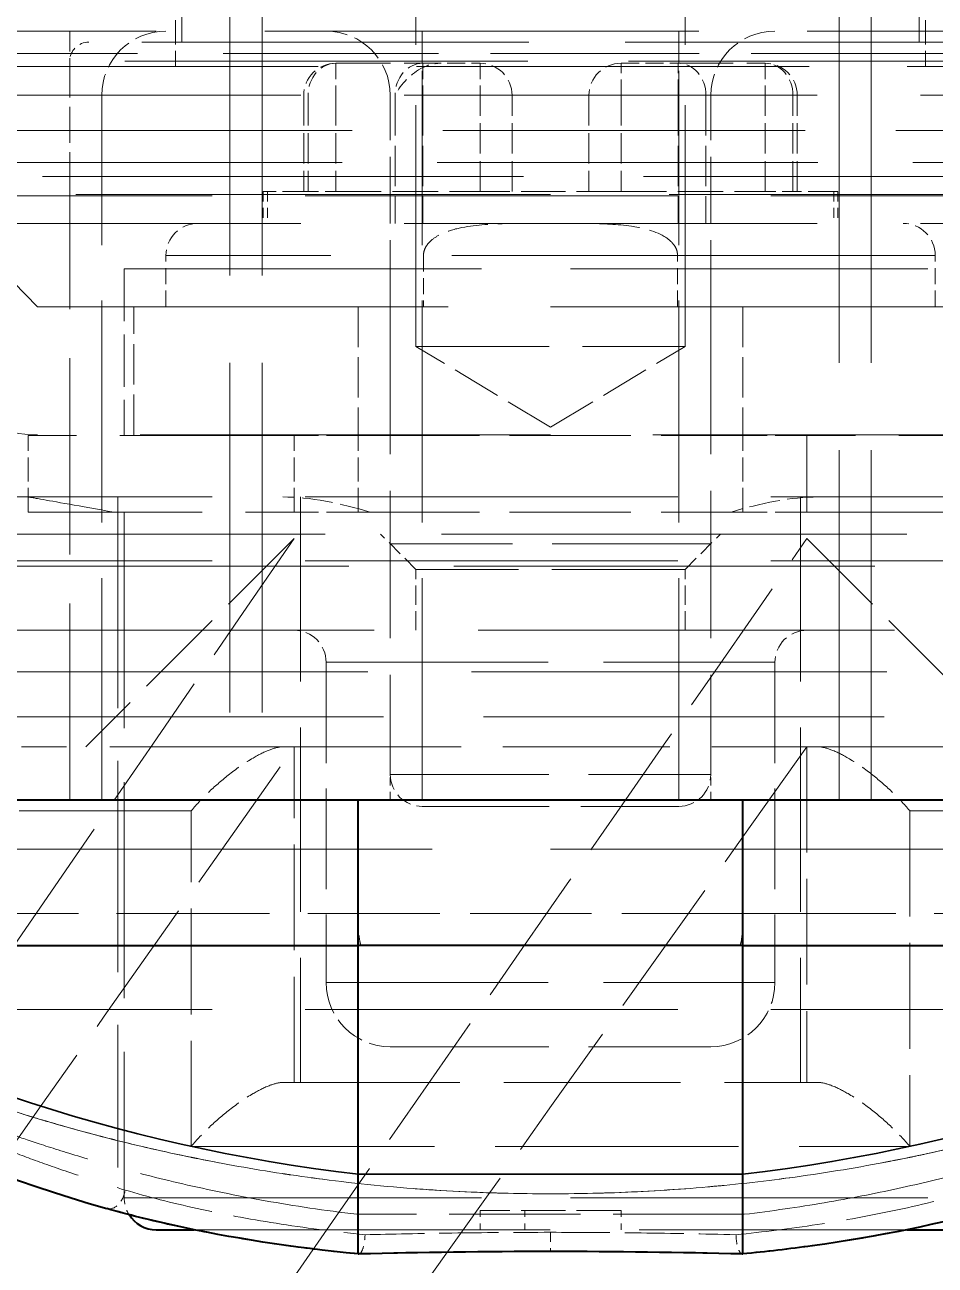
# Model space of a CAD drawing. Header units: millimetres. Extents: x 0 to 2523, y 0 to 1782.
# Drawn here: x 835.08 to 849.28, y 1201.11 to 1220.47 of the extents above; entities that cross this region are included whole.
import ezdxf

# ---------------------------------------------------------------- set-up
doc = ezdxf.new("R2010")
doc.units = ezdxf.units.MM
doc.header["$LTSCALE"] = 3
doc.linetypes.add('DASHED', pattern=[0.2067, 0.1654, -0.0413])
for name, color, linetype, lineweight in [('가려진 것(ISO)', 2, 'DASHED', 18), ('가려진 좁은 것(ISO)', 2, 'DASHED', 18), ('가시적인 것(ISO)', 3, 'Continuous', 40), ('가시적인 좁은 것(ISO)', 3, 'Continuous', 35)]:
    doc.layers.add(name, color=color, linetype=linetype, lineweight=lineweight)

msp = doc.modelspace()

# ---------------------------------------------------------------- linework, layer by layer
at = {"layer": '가려진 것(ISO)', "ltscale": 7.586941}
for p, q in [((841.1766, 1215.4548), (841.1766, 1227.4048)), ((845.3766, 1215.4548), (845.3766, 1227.4048))]:
    msp.add_line(p, q, dxfattribs=at)
at = {"layer": '가려진 것(ISO)', "ltscale": 1.745872}
for p, q in [((837.5266, 1222.9548), (837.5266, 1220.2048)), ((849.0266, 1222.9548), (849.0266, 1220.2048))]:
    msp.add_line(p, q, dxfattribs=at)
at = {"layer": '가려진 것(ISO)', "ltscale": 11.006289}
for p, q in [((838.2766, 1222.0239), (838.2766, 1208.3739)), ((848.2766, 1208.3739), (848.2766, 1222.0239))]:
    msp.add_line(p, q, dxfattribs=at)
at = {"layer": '가려진 것(ISO)', "ltscale": 0.761779}
for p, q in [((837.4266, 1221.0239), (837.4266, 1219.8239)), ((849.1266, 1221.0239), (849.1266, 1219.8239)), ((835.1266, 1212.8662), (835.1266, 1214.0662)), ((839.2766, 1212.8662), (839.2766, 1214.0662)), ((847.2766, 1212.8662), (847.2766, 1214.0662))]:
    msp.add_line(p, q, dxfattribs=at)
at = {"layer": '가려진 것(ISO)', "ltscale": 13.645111}
msp.add_line((854.0499, 1220.3739), (832.5033, 1220.3739), dxfattribs=at)
at = {"layer": '가려진 것(ISO)', "ltscale": 12.159042}
msp.add_line((850.4766, 1220.2048), (836.0766, 1220.2048), dxfattribs=at)
at = {"layer": '가려진 것(ISO)', "ltscale": 12.349028}
msp.add_line((833.5266, 1219.8239), (853.0266, 1219.8239), dxfattribs=at)
at = {"layer": '가려진 것(ISO)', "ltscale": 1.142718}
msp.add_line((835.7766, 1219.9048), (835.7766, 1218.1048), dxfattribs=at)
at = {"layer": '가려진 것(ISO)', "ltscale": 1.722727}
for p, q in [((839.9279, 1219.8739), (841.2847, 1219.8739)), ((845.2684, 1219.8739), (846.6252, 1219.8739))]:
    msp.add_line(p, q, dxfattribs=at)
at = {"layer": '가려진 것(ISO)', "ltscale": 0.56614}
for p, q in [((841.2847, 1219.8739), (842.1766, 1219.8739)), ((844.3766, 1219.8739), (845.2684, 1219.8739))]:
    msp.add_line(p, q, dxfattribs=at)
at = {"layer": '가려진 것(ISO)', "ltscale": 12.988315}
for p, q in [((808.7766, 1219.3739), (1106.7766, 1219.3739)), ((808.7766, 1217.3739), (1106.7766, 1217.3739))]:
    msp.add_line(p, q, dxfattribs=at)
at = {"layer": '가려진 것(ISO)', "ltscale": 6.983788}
msp.add_line((836.2766, 1208.3739), (836.2766, 1219.3739), dxfattribs=at)
at = {"layer": '가려진 것(ISO)', "ltscale": 0.952248}
for p, q in [((839.4279, 1219.3739), (839.4279, 1217.8739)), ((842.6766, 1217.8739), (842.6766, 1219.3739)), ((843.8766, 1219.3739), (843.8766, 1217.8739)), ((847.1252, 1217.8739), (847.1252, 1219.3739))]:
    msp.add_line(p, q, dxfattribs=at)
at = {"layer": '가려진 것(ISO)', "ltscale": 2.095066}
for p, q in [((840.7766, 1216.0739), (840.7766, 1219.3739)), ((845.7766, 1216.0739), (845.7766, 1219.3739))]:
    msp.add_line(p, q, dxfattribs=at)
at = {"layer": '가려진 것(ISO)', "ltscale": 2.408897}
msp.add_line((832.6142, 1218.7773), (835.2766, 1216.0739), dxfattribs=at)
at = {"layer": '가려진 것(ISO)', "ltscale": 11.397629}
msp.add_line((834.5266, 1218.8239), (852.0266, 1218.8239), dxfattribs=at)
at = {"layer": '가려진 것(ISO)', "ltscale": 15.114366}
msp.add_line((852.2266, 1218.1048), (834.3266, 1218.1048), dxfattribs=at)
at = {"layer": '가려진 것(ISO)', "ltscale": 0.166116}
for p, q in [((838.8598, 1217.8739), (838.7929, 1217.8739)), ((847.7603, 1217.8739), (847.6933, 1217.8739))]:
    msp.add_line(p, q, dxfattribs=at)
at = {"layer": '가려진 것(ISO)', "ltscale": 0.317349}
for p, q in [((838.7929, 1217.8739), (838.7929, 1217.3739)), ((847.7603, 1217.8739), (847.7603, 1217.3739))]:
    msp.add_line(p, q, dxfattribs=at)
at = {"layer": '가려진 것(ISO)', "ltscale": 0.80633}
for p, q in [((839.4949, 1217.8739), (838.8598, 1217.8739)), ((847.6933, 1217.8739), (847.0582, 1217.8739))]:
    msp.add_line(p, q, dxfattribs=at)
at = {"layer": '가려진 것(ISO)', "ltscale": 0.332332}
for p, q in [((839.4949, 1217.8739), (839.9279, 1217.8739)), ((846.6252, 1217.8739), (847.0582, 1217.8739))]:
    msp.add_line(p, q, dxfattribs=at)
at = {"layer": '가려진 것(ISO)', "ltscale": 1.427554}
for p, q in [((839.9279, 1217.8739), (842.1766, 1217.8739)), ((844.3766, 1217.8739), (846.6252, 1217.8739))]:
    msp.add_line(p, q, dxfattribs=at)
at = {"layer": '가려진 것(ISO)', "ltscale": 1.396677}
for p, q in [((844.3766, 1217.8739), (842.1766, 1217.8739)), ((844.3766, 1201.9662), (842.1766, 1201.9662))]:
    msp.add_line(p, q, dxfattribs=at)
at = {"layer": '가려진 것(ISO)', "ltscale": 0.507819}
for p, q in [((837.2766, 1216.0739), (837.2766, 1216.8739)), ((849.2766, 1216.0739), (849.2766, 1216.8739))]:
    msp.add_line(p, q, dxfattribs=at)
at = {"layer": '가려진 것(ISO)', "ltscale": 11.230227}
msp.add_line((836.6266, 1216.6662), (849.9266, 1216.6662), dxfattribs=at)
at = {"layer": '가려진 것(ISO)', "ltscale": 1.650637}
msp.add_line((836.6266, 1216.6662), (836.6266, 1214.0662), dxfattribs=at)
at = {"layer": '가려진 것(ISO)', "ltscale": 12.901145}
for p, q in [((835.2766, 1216.0739), (851.2766, 1216.0739)), ((851.2766, 1214.0739), (835.2766, 1214.0739))]:
    msp.add_line(p, q, dxfattribs=at)
at = {"layer": '가려진 것(ISO)', "ltscale": 1.269698}
for p, q in [((836.7766, 1214.0739), (836.7766, 1216.0739)), ((840.2766, 1216.0739), (840.2766, 1214.0739)), ((846.2766, 1216.0739), (846.2766, 1214.0739))]:
    msp.add_line(p, q, dxfattribs=at)
at = {"layer": '가려진 것(ISO)', "ltscale": 4.634662}
for p, q in [((840.7766, 1216.0739), (840.7766, 1208.7739)), ((845.7766, 1216.0739), (845.7766, 1208.7739))]:
    msp.add_line(p, q, dxfattribs=at)
at = {"layer": '가려진 것(ISO)', "ltscale": 4.188547}
for p, q in [((841.1766, 1215.4548), (845.3766, 1215.4548)), ((845.3766, 1211.9739), (841.1766, 1211.9739))]:
    msp.add_line(p, q, dxfattribs=at)
at = {"layer": '가려진 것(ISO)', "ltscale": 1.555358}
for q in [(841.1766, 1215.4548), (845.3766, 1215.4548)]:
    msp.add_line((843.2766, 1214.193), q, dxfattribs=at)
at = {"layer": '가려진 것(ISO)', "ltscale": 5.473363}
for p, q in [((839.2766, 1214.0662), (835.1266, 1214.0662)), ((851.4266, 1214.0662), (847.2766, 1214.0662)), ((835.1266, 1212.8662), (839.2766, 1212.8662)), ((847.2766, 1212.8662), (851.4266, 1212.8662))]:
    msp.add_line(p, q, dxfattribs=at)
at = {"layer": '가려진 것(ISO)', "ltscale": 0.997197}
for p, q in [((840.2766, 1214.0662), (839.2766, 1214.0662)), ((847.2766, 1214.0662), (846.2766, 1214.0662)), ((840.2766, 1212.8662), (839.2766, 1212.8662)), ((847.2766, 1212.8662), (846.2766, 1212.8662))]:
    msp.add_line(p, q, dxfattribs=at)
at = {"layer": '가려진 것(ISO)', "ltscale": 3.809293}
for p, q in [((840.2766, 1214.0662), (846.2766, 1214.0662)), ((840.2766, 1212.8662), (846.2766, 1212.8662))]:
    msp.add_line(p, q, dxfattribs=at)
at = {"layer": '가려진 것(ISO)', "ltscale": 11.715744}
msp.add_line((852.5266, 1213.1048), (834.0266, 1213.1048), dxfattribs=at)
at = {"layer": '가려진 것(ISO)', "ltscale": 6.645207}
msp.add_line((836.5266, 1213.1048), (836.5266, 1202.6381), dxfattribs=at)
at = {"layer": '가려진 것(ISO)', "ltscale": 5.801961}
for p, q in [((839.3766, 1213.1048), (839.3766, 1203.9662)), ((847.1766, 1213.1048), (847.1766, 1203.9662))]:
    msp.add_line(p, q, dxfattribs=at)
at = {"layer": '가려진 것(ISO)', "ltscale": 6.793318}
msp.add_line((836.6266, 1212.8662), (836.6266, 1202.1662), dxfattribs=at)
at = {"layer": '가려진 것(ISO)', "ltscale": 14.627704}
msp.add_line((832.5033, 1212.5239), (854.0499, 1212.5239), dxfattribs=at)
at = {"layer": '가려진 것(ISO)', "ltscale": 2.918018}
for p, q in [((839.2766, 1212.4548), (836.0266, 1209.2048)), ((847.2766, 1212.4548), (850.5266, 1209.2048))]:
    msp.add_line(p, q, dxfattribs=at)
at = {"layer": '가려진 것(ISO)', "ltscale": 0.493735}
for p, q in [((841.1766, 1211.9739), (840.6266, 1212.5239)), ((845.3766, 1211.9739), (845.9266, 1212.5239))]:
    msp.add_line(p, q, dxfattribs=at)
at = {"layer": '가려진 것(ISO)', "ltscale": 0.603054}
for p, q in [((841.1766, 1211.0239), (841.1766, 1211.9739)), ((845.3766, 1211.0239), (845.3766, 1211.9739))]:
    msp.add_line(p, q, dxfattribs=at)
at = {"layer": '가려진 것(ISO)', "ltscale": 13.093872}
msp.add_line((834.0266, 1211.0239), (852.5266, 1211.0239), dxfattribs=at)
at = {"layer": '가려진 것(ISO)', "ltscale": 3.174394}
for p, q in [((839.7766, 1210.5239), (839.7766, 1205.5239)), ((846.7766, 1210.5239), (846.7766, 1205.5239))]:
    msp.add_line(p, q, dxfattribs=at)
at = {"layer": '가려진 것(ISO)', "ltscale": 13.051158}
msp.add_line((1131.7766, 1210.3739), (783.7766, 1210.3739), dxfattribs=at)
at = {"layer": '가려진 것(ISO)', "ltscale": 12.600935}
msp.add_line((856.2966, 1209.6739), (830.2566, 1209.6739), dxfattribs=at)
at = {"layer": '가려진 것(ISO)', "ltscale": 5.452487}
for p, q in [((839.1073, 1209.2048), (835.0266, 1209.2048)), ((847.4459, 1209.2048), (851.5266, 1209.2048))]:
    msp.add_line(p, q, dxfattribs=at)
at = {"layer": '가려진 것(ISO)', "ltscale": 0.374779}
for p, q in [((839.2766, 1209.2048), (839.1073, 1209.2048)), ((847.4459, 1209.2048), (847.2766, 1209.2048))]:
    msp.add_line(p, q, dxfattribs=at)
at = {"layer": '가려진 것(ISO)', "ltscale": 5.252413}
msp.add_line((839.2766, 1209.2048), (847.2766, 1209.2048), dxfattribs=at)
at = {"layer": '가려진 것(ISO)', "ltscale": 3.325855}
for p, q in [((839.2766, 1203.9662), (839.2766, 1209.2048)), ((847.2766, 1209.2048), (847.2766, 1203.9662))]:
    msp.add_line(p, q, dxfattribs=at)
at = {"layer": '가려진 것(ISO)', "ltscale": 0.25386}
for p, q in [((840.7766, 1208.3739), (840.7766, 1208.7739)), ((845.7766, 1208.3739), (845.7766, 1208.7739))]:
    msp.add_line(p, q, dxfattribs=at)
at = {"layer": '가려진 것(ISO)', "ltscale": 3.989087}
msp.add_line((841.2766, 1208.2739), (845.2766, 1208.2739), dxfattribs=at)
at = {"layer": '가려진 것(ISO)', "ltscale": 4.986384}
msp.add_line((840.7766, 1204.5239), (845.7766, 1204.5239), dxfattribs=at)
at = {"layer": '가려진 것(ISO)', "ltscale": 5.550123}
msp.add_line((839.1073, 1203.9662), (847.4459, 1203.9662), dxfattribs=at)
at = {"layer": '가려진 것(ISO)', "ltscale": 0.19037}
for p, q in [((842.1766, 1201.6662), (842.1766, 1201.9662)), ((842.8766, 1201.6662), (842.8766, 1201.9662)), ((844.3766, 1201.6662), (844.3766, 1201.9662))]:
    msp.add_line(p, q, dxfattribs=at)
at = {"layer": '가려진 것(ISO)', "ltscale": 11.188352}
msp.add_line((837.7189, 1201.6662), (848.8332, 1201.6662), dxfattribs=at)
at = {"layer": '가려진 것(ISO)', "ltscale": 0.997197}
for centre, start, end in [((837.2766, 1219.3739), 90, 180), ((839.7766, 1219.3739), 0, 90), ((846.7766, 1219.3739), 90, 180), ((840.7766, 1205.5239), 180, 270), ((845.7766, 1205.5239), 270, 0)]:
    msp.add_arc(centre, 1, start, end, dxfattribs=at)
at = {"layer": '가려진 것(ISO)', "ltscale": 0.299089}
msp.add_arc((836.0766, 1219.9048), 0.3, 90, 180, dxfattribs=at)
at = {"layer": '가려진 것(ISO)', "ltscale": 0.498548}
for centre, start, end in [((839.9279, 1219.3739), 90, 180), ((842.1766, 1219.3739), 0, 90), ((844.3766, 1219.3739), 90, 180), ((846.6252, 1219.3739), 0, 90), ((837.7766, 1216.8739), 90, 180), ((848.7766, 1216.8739), 0, 90), ((839.2766, 1210.5239), 0, 90), ((847.2766, 1210.5239), 90, 180), ((841.2766, 1208.7739), 180, 270), ((845.2766, 1208.7739), 270, 0)]:
    msp.add_arc(centre, 0.5, start, end, dxfattribs=at)
at = {"layer": '가려진 것(ISO)', "ltscale": 1.00689}
msp.add_arc((835.2766, 1216.0739), 2, 224.56264, 270, dxfattribs=at)
at = {"layer": '가려진 것(ISO)', "ltscale": 0.176455}
msp.add_arc((837.1266, 1202.1662), 0.5, 180, 211.86607, dxfattribs=at)
at = {"layer": '가려진 것(ISO)', "ltscale": 0.433106}
msp.add_ellipse((841.2847, 1219.374), major_axis=(-0.433, -0.433), ratio=0.5772801, start_param=4.1887249, end_param=5.2360625, dxfattribs=at)
at = {"layer": '가려진 것(ISO)', "ltscale": 0.189734}
msp.add_ellipse((841.5734, 1219.3739), major_axis=(-0.5774, 0), ratio=0.8660254, start_param=4.712389, end_param=5.2359878, dxfattribs=at)
at = {"layer": '가려진 것(ISO)', "ltscale": 4.440121}
for points, weights in [([(839.2766, 1212.4548), (742.2935, 1071.4245), (839.2766, 1209.2048)], [2.18606992019, 2.18606992019, 1.55453860991]), ([(847.2766, 1209.2048), (749.3691, 1071.4245), (847.2766, 1212.4548)], [1.55453860991, 2.18606992019, 2.18606992019])]:
    msp.add_rational_spline(points, weights, degree=2, dxfattribs=at)
at = {"layer": '가려진 것(ISO)', "ltscale": 1.243258}
for points, knots in [([(839.1073, 1209.2048), (839.1026, 1209.2048), (839.0978, 1209.2047), (839.0382, 1209.2021), (838.9736, 1209.1864), (838.8187, 1209.1286), (838.728, 1209.0833), (838.5137, 1208.9578), (838.3893, 1208.8712), (838.1609, 1208.693), (838.0551, 1208.6013), (837.8542, 1208.41), (837.759, 1208.3094), (837.673, 1208.2077), (837.6718, 1208.2063), (837.6705, 1208.2048)], [-0.19610765, -0.19610765, -0.19610765, -0.19610765, -0.19355647, -0.19355647, -0.16478853, -0.16478853, -0.13089559, -0.13089559, -0.08571649, -0.08571649, -0.04378836, -0.04378836, 0, 0, 0.00064711, 0.00064711, 0.00064711, 0.00064711]), ([(847.4459, 1209.2048), (847.4506, 1209.2048), (847.4553, 1209.2047), (847.515, 1209.2021), (847.5795, 1209.1864), (847.7345, 1209.1286), (847.8251, 1209.0833), (848.0395, 1208.9578), (848.1639, 1208.8712), (848.3922, 1208.693), (848.4981, 1208.6013), (848.6989, 1208.41), (848.7942, 1208.3094), (848.8801, 1208.2077), (848.8814, 1208.2063), (848.8826, 1208.2048)], [0.20963423, 0.20963423, 0.20963423, 0.20963423, 0.21275224, 0.21275224, 0.24791191, 0.24791191, 0.28933525, 0.28933525, 0.34455235, 0.34455235, 0.39579616, 0.39579616, 0.44931352, 0.44931352, 0.45010441, 0.45010441, 0.45010441, 0.45010441]), ([(839.1073, 1203.9662), (839.1026, 1203.9662), (839.0978, 1203.9661), (839.0382, 1203.9635), (838.9736, 1203.9478), (838.8187, 1203.8901), (838.728, 1203.8448), (838.5137, 1203.7192), (838.3893, 1203.6327), (838.1609, 1203.4544), (838.0551, 1203.3627), (837.8542, 1203.1715), (837.759, 1203.0709), (837.673, 1202.9692), (837.6718, 1202.9677), (837.6705, 1202.9662)], [-0.19610765, -0.19610765, -0.19610765, -0.19610765, -0.19355647, -0.19355647, -0.16478853, -0.16478853, -0.13089559, -0.13089559, -0.08571649, -0.08571649, -0.04378836, -0.04378836, 0, 0, 0.00064711, 0.00064711, 0.00064711, 0.00064711]), ([(847.4459, 1203.9662), (847.4506, 1203.9662), (847.4553, 1203.9661), (847.515, 1203.9635), (847.5795, 1203.9478), (847.7345, 1203.8901), (847.8251, 1203.8448), (848.0395, 1203.7192), (848.1639, 1203.6327), (848.3922, 1203.4544), (848.4981, 1203.3627), (848.6989, 1203.1715), (848.7942, 1203.0709), (848.8801, 1202.9692), (848.8814, 1202.9677), (848.8826, 1202.9662)], [0.20963423, 0.20963423, 0.20963423, 0.20963423, 0.21275224, 0.21275224, 0.24791191, 0.24791191, 0.28933525, 0.28933525, 0.34455235, 0.34455235, 0.39579616, 0.39579616, 0.44931352, 0.44931352, 0.45010441, 0.45010441, 0.45010441, 0.45010441])]:
    msp.add_open_spline(points, degree=3, knots=knots, dxfattribs=at)
at = {"layer": '가려진 것(ISO)', "ltscale": 0.499799}
msp.add_open_spline([(840.2766, 1206.6048), (840.2766, 1206.5402), (840.2778, 1206.4753), (840.2803, 1206.4148), (840.2828, 1206.3543), (840.2865, 1206.2983), (840.2912, 1206.2517), (840.2959, 1206.2051), (840.3015, 1206.1678), (840.3076, 1206.1428), (840.3137, 1206.1177), (840.3204, 1206.1048), (840.327, 1206.1048)], degree=3, knots=[0, 0, 0, 0, 0.25, 0.25, 0.25, 0.5, 0.5, 0.5, 0.75, 0.75, 0.75, 1, 1, 1, 1], dxfattribs=at)
at = {"layer": '가려진 것(ISO)', "ltscale": 0.499819}
msp.add_open_spline([(846.2262, 1206.1048), (846.2263, 1206.1048), (846.2264, 1206.1048), (846.2332, 1206.1053), (846.2399, 1206.1188), (846.252, 1206.1698), (846.2574, 1206.2061), (846.2665, 1206.2972), (846.2702, 1206.351), (846.274, 1206.4419), (846.275, 1206.4749), (846.2763, 1206.5402), (846.2766, 1206.5725), (846.2766, 1206.6048)], degree=3, knots=[-0.000365871, -0.000365871, -0.000365871, -0.000365871, 0, 0, 0.019901046, 0.019901046, 0.039258889, 0.039258889, 0.058579585, 0.058579585, 0.068886192, 0.068886192, 0.078580299, 0.078580299, 0.078580299, 0.078580299], dxfattribs=at)
at = {"layer": '가려진 것(ISO)', "ltscale": 6.926021}
msp.add_open_spline([(840.2536, 1201.9075), (839.754, 1201.9672), (839.2809, 1202.0386), (838.8267, 1202.1192), (838.3725, 1202.1998), (837.9373, 1202.29), (837.5417, 1202.3814), (837.1461, 1202.4728), (836.7901, 1202.5651), (836.4796, 1202.651), (836.1692, 1202.737), (835.9043, 1202.8165), (835.6794, 1202.8867), (835.4546, 1202.957), (835.2697, 1203.018), (835.1157, 1203.0701), (834.9617, 1203.1222), (834.8385, 1203.1654), (834.7393, 1203.2007), (834.64, 1203.236), (834.5648, 1203.2634), (834.5078, 1203.2842), (834.4509, 1203.3051), (834.4121, 1203.3196), (834.3872, 1203.3288), (834.3623, 1203.3381), (834.3514, 1203.3422), (834.3514, 1203.3422)], degree=3, knots=[0, 0, 0, 0, 0.1111111, 0.1111111, 0.1111111, 0.2222222, 0.2222222, 0.2222222, 0.3333333, 0.3333333, 0.3333333, 0.4444444, 0.4444444, 0.4444444, 0.5555556, 0.5555556, 0.5555556, 0.6666667, 0.6666667, 0.6666667, 0.7777778, 0.7777778, 0.7777778, 0.8888889, 0.8888889, 0.8888889, 1, 1, 1, 1], dxfattribs=at)
at = {"layer": '가려진 것(ISO)', "ltscale": 6.925572}
msp.add_open_spline([(846.2995, 1201.9075), (846.7302, 1201.959), (847.1457, 1202.0198), (847.5456, 1202.0878), (847.9456, 1202.1558), (848.3299, 1202.231), (848.6927, 1202.3099), (849.0555, 1202.3889), (849.3969, 1202.4715), (849.7127, 1202.554), (850.0284, 1202.6364), (850.3186, 1202.7187), (850.5799, 1202.7969), (850.8413, 1202.8751), (851.0738, 1202.9492), (851.2761, 1203.0161), (851.4783, 1203.083), (851.6502, 1203.1426), (851.788, 1203.1915), (851.9258, 1203.2403), (852.0295, 1203.2783), (852.0979, 1203.3036), (852.1664, 1203.3289), (852.1995, 1203.3414), (852.2033, 1203.3428)], degree=3, knots=[0, 0, 0, 0, 0.125, 0.125, 0.125, 0.25, 0.25, 0.25, 0.375, 0.375, 0.375, 0.5, 0.5, 0.5, 0.625, 0.625, 0.625, 0.75, 0.75, 0.75, 0.875, 0.875, 0.875, 1, 1, 1, 1], dxfattribs=at)
at = {"layer": '가려진 것(ISO)', "ltscale": 4.123487}
msp.add_open_spline([(846.2995, 1201.9075), (846.2953, 1201.9075), (846.2889, 1201.9075), (846.2592, 1201.9075), (846.2231, 1201.9075), (846.1809, 1201.9075), (846.1332, 1201.9075), (846.0795, 1201.9075), (846.0192, 1201.9075), (845.9521, 1201.9075), (845.8779, 1201.9075), (845.7973, 1201.9075), (845.7105, 1201.9075), (845.6156, 1201.9075), (845.5128, 1201.9075), (845.4018, 1201.9075), (845.2826, 1201.9075), (845.155, 1201.9075), (845.0189, 1201.9075), (844.8741, 1201.9075), (844.7207, 1201.9075), (844.5587, 1201.9075), (844.3881, 1201.9075), (844.209, 1201.9075), (844.0217, 1201.9075), (843.8257, 1201.9075), (843.623, 1201.9075), (843.4152, 1201.9075), (843.2043, 1201.9075), (842.992, 1201.9075), (842.7802, 1201.9075), (842.5708, 1201.9075), (842.3655, 1201.9075), (842.1661, 1201.9075), (841.9745, 1201.9075), (841.7921, 1201.9075), (841.6206, 1201.9075), (841.4615, 1201.9075), (841.3157, 1201.9075), (841.1822, 1201.9075), (841.0605, 1201.9075), (840.9498, 1201.9075), (840.8493, 1201.9075), (840.7588, 1201.9075), (840.6757, 1201.9075), (840.5999, 1201.9075), (840.532, 1201.9075), (840.4717, 1201.9075), (840.4183, 1201.9075), (840.3712, 1201.9075), (840.3297, 1201.9075), (840.294, 1201.9075), (840.2646, 1201.9075), (840.2536, 1201.9075), (840.2536, 1201.9075)], degree=3, dxfattribs=at)
at = {"layer": '가려진 것(ISO)', "ltscale": 0.297944}
msp.add_open_spline([(840.2855, 1201.2883), (840.2992, 1201.2888), (840.3132, 1201.2997), (840.3257, 1201.3203), (840.3409, 1201.3453), (840.3543, 1201.3832), (840.3644, 1201.43), (840.3745, 1201.4767), (840.3812, 1201.5324), (840.3837, 1201.5885)], degree=3, knots=[0.0595267, 0.0595267, 0.0595267, 0.0595267, 0.33333333, 0.33333333, 0.33333333, 0.66666667, 0.66666667, 0.66666667, 1, 1, 1, 1], dxfattribs=at)
at = {"layer": '가려진 것(ISO)', "ltscale": 0.297934}
msp.add_open_spline([(846.1695, 1201.5885), (846.1718, 1201.5324), (846.1784, 1201.4767), (846.1885, 1201.43), (846.1986, 1201.3832), (846.2121, 1201.3453), (846.2274, 1201.3203), (846.24, 1201.2997), (846.254, 1201.2888), (846.2676, 1201.2882)], degree=3, knots=[0, 0, 0, 0, 0.33333333, 0.33333333, 0.33333333, 0.66666667, 0.66666667, 0.66666667, 0.94044837, 0.94044837, 0.94044837, 0.94044837], dxfattribs=at)
at = {"layer": '가려진 것(ISO)', "ltscale": 0.000331076}
msp.add_open_spline([(840.2766, 1201.2894), (840.2767, 1201.2894), (840.2768, 1201.2893), (840.2768, 1201.2893)], degree=3, dxfattribs=at)
at = {"layer": '가려진 것(ISO)', "ltscale": 0.000281653}
msp.add_open_spline([(846.2764, 1201.2893), (846.2764, 1201.2893), (846.2765, 1201.2894), (846.2765, 1201.2894)], degree=3, dxfattribs=at)
at = {"layer": '가려진 좁은 것(ISO)', "ltscale": 11.006289}
for p, q in [((838.7766, 1222.0239), (838.7766, 1208.3739)), ((847.7766, 1208.3739), (847.7766, 1222.0239))]:
    msp.add_line(p, q, dxfattribs=at)
at = {"layer": '가려진 좁은 것(ISO)', "ltscale": 0.641886}
msp.add_line((835.7766, 1220.3739), (835.7766, 1219.9048), dxfattribs=at)
at = {"layer": '가려진 좁은 것(ISO)', "ltscale": 0.997197}
for p, q in [((841.2766, 1220.3739), (841.2766, 1219.3739)), ((845.2766, 1220.3739), (845.2766, 1219.3739))]:
    msp.add_line(p, q, dxfattribs=at)
at = {"layer": '가려진 좁은 것(ISO)', "ltscale": 10.747838}
for p, q in [((831.5033, 1220.0239), (838.2766, 1220.0239)), ((848.2766, 1220.0239), (855.0499, 1220.0239))]:
    msp.add_line(p, q, dxfattribs=at)
at = {"layer": '가려진 좁은 것(ISO)', "ltscale": 6.557129}
msp.add_line((838.2766, 1220.0239), (848.2766, 1220.0239), dxfattribs=at)
at = {"layer": '가려진 좁은 것(ISO)', "ltscale": 12.665669}
msp.add_line((850.7766, 1219.9048), (835.7766, 1219.9048), dxfattribs=at)
at = {"layer": '가려진 좁은 것(ISO)', "ltscale": 0.498548}
for p, q in [((839.9279, 1219.8739), (839.9279, 1219.3739)), ((841.2847, 1219.8739), (841.2847, 1219.3739)), ((842.1766, 1219.8739), (842.1766, 1219.3739)), ((844.3766, 1219.3739), (844.3766, 1219.8739)), ((845.2684, 1219.3739), (845.2684, 1219.8739)), ((846.6252, 1219.8739), (846.6252, 1219.3739))]:
    msp.add_line(p, q, dxfattribs=at)
at = {"layer": '가려진 좁은 것(ISO)', "ltscale": 0.952248}
for p, q in [((839.4949, 1219.3739), (839.4949, 1217.8739)), ((839.9279, 1219.3739), (839.9279, 1217.8739)), ((842.1766, 1217.8739), (842.1766, 1219.3739)), ((844.3766, 1219.3739), (844.3766, 1217.8739)), ((846.6252, 1217.8739), (846.6252, 1219.3739)), ((847.0582, 1217.8739), (847.0582, 1219.3739))]:
    msp.add_line(p, q, dxfattribs=at)
at = {"layer": '가려진 좁은 것(ISO)', "ltscale": 1.269698}
for p, q in [((840.8517, 1219.3739), (840.8517, 1217.3739)), ((841.2847, 1219.3739), (841.2847, 1217.3739)), ((845.2684, 1219.3739), (845.2684, 1217.3739)), ((845.7014, 1219.3739), (845.7014, 1217.3739))]:
    msp.add_line(p, q, dxfattribs=at)
at = {"layer": '가려진 좁은 것(ISO)', "ltscale": 6.983788}
for p, q in [((841.2766, 1208.3739), (841.2766, 1219.3739)), ((845.2766, 1208.3739), (845.2766, 1219.3739))]:
    msp.add_line(p, q, dxfattribs=at)
at = {"layer": '가려진 좁은 것(ISO)', "ltscale": 11.963363}
msp.add_line((834.0923, 1218.3239), (852.4609, 1218.3239), dxfattribs=at)
at = {"layer": '가려진 좁은 것(ISO)', "ltscale": 6.178022}
msp.add_line((835.7766, 1208.3739), (835.7766, 1218.1048), dxfattribs=at)
at = {"layer": '가려진 좁은 것(ISO)', "ltscale": 14.916949}
for p, q in [((852.5266, 1217.8239), (834.0266, 1217.8239)), ((834.0266, 1207.6048), (852.5266, 1207.6048))]:
    msp.add_line(p, q, dxfattribs=at)
at = {"layer": '가려진 좁은 것(ISO)', "ltscale": 11.715744}
for p, q in [((852.5266, 1217.8048), (834.0266, 1217.8048)), ((852.5266, 1212.1048), (834.0266, 1212.1048)), ((852.5266, 1205.1048), (834.0266, 1205.1048))]:
    msp.add_line(p, q, dxfattribs=at)
at = {"layer": '가려진 좁은 것(ISO)', "ltscale": 0.317349}
for p, q in [((838.8598, 1217.8739), (838.8598, 1217.3739)), ((847.6933, 1217.8739), (847.6933, 1217.3739))]:
    msp.add_line(p, q, dxfattribs=at)
at = {"layer": '가려진 좁은 것(ISO)', "ltscale": 15.198803}
msp.add_line((849.2766, 1216.8739), (837.2766, 1216.8739), dxfattribs=at)
at = {"layer": '가려진 좁은 것(ISO)', "ltscale": 0.507819}
for p, q in [((841.2947, 1216.8739), (841.2947, 1216.0739)), ((845.2584, 1216.0739), (845.2584, 1216.8739))]:
    msp.add_line(p, q, dxfattribs=at)
at = {"layer": '가려진 좁은 것(ISO)', "ltscale": 0.761779}
for p, q in [((839.2766, 1212.8662), (839.2766, 1214.0662)), ((840.2766, 1212.8662), (840.2766, 1214.0662)), ((846.2766, 1212.8662), (846.2766, 1214.0662)), ((847.2765, 1214.0662), (847.2765, 1212.8662))]:
    msp.add_line(p, q, dxfattribs=at)
at = {"layer": '가려진 좁은 것(ISO)', "ltscale": 4.986384}
for p, q in [((845.7766, 1212.3739), (840.7766, 1212.3739)), ((845.7766, 1212.3739), (840.7766, 1212.3739)), ((840.7766, 1208.7739), (845.7766, 1208.7739))]:
    msp.add_line(p, q, dxfattribs=at)
at = {"layer": '가려진 좁은 것(ISO)', "ltscale": 13.227976}
msp.add_line((833.5674, 1212.0239), (852.9857, 1212.0239), dxfattribs=at)
at = {"layer": '가려진 좁은 것(ISO)', "ltscale": 6.980978}
for p, q in [((839.7766, 1210.5239), (846.7766, 1210.5239)), ((839.7766, 1205.5239), (846.7766, 1205.5239))]:
    msp.add_line(p, q, dxfattribs=at)
at = {"layer": '가려진 좁은 것(ISO)', "ltscale": 5.401114}
for p, q in [((837.6705, 1208.2048), (834.0266, 1208.2048)), ((848.8826, 1208.2048), (852.5266, 1208.2048))]:
    msp.add_line(p, q, dxfattribs=at)
at = {"layer": '가려진 좁은 것(ISO)', "ltscale": 3.325855}
for p, q in [((837.6705, 1202.9662), (837.6705, 1208.2048)), ((848.8826, 1208.2048), (848.8826, 1202.9662))]:
    msp.add_line(p, q, dxfattribs=at)
at = {"layer": '가려진 좁은 것(ISO)', "ltscale": 3.809296}
msp.add_line((846.2766, 1206.6048), (840.2766, 1206.6048), dxfattribs=at)
at = {"layer": '가려진 좁은 것(ISO)', "ltscale": 7.647462}
msp.add_line((837.6705, 1202.9662), (848.8826, 1202.9662), dxfattribs=at)
at = {"layer": '가려진 좁은 것(ISO)', "ltscale": 11.230227}
msp.add_line((836.6266, 1202.1662), (849.9266, 1202.1662), dxfattribs=at)
at = {"layer": '가려진 좁은 것(ISO)', "ltscale": 0.498548}
for centre, start_param, end_param in [((839.9279, 1219.3739), 0, 1.5707963), ((841.2847, 1219.3739), 0, 1.5707963), ((845.2684, 1219.3739), 4.712389, 6.2831853), ((846.6252, 1219.3739), 4.712389, 6.2831853)]:
    msp.add_ellipse(centre, major_axis=(0, 0.5), ratio=0.8660254, start_param=start_param, end_param=end_param, dxfattribs=at)
at = {"layer": '가려진 좁은 것(ISO)', "ltscale": 0.335054}
msp.add_ellipse((836.4382, 1202.2858), major_axis=(-0.0828, -0.2884), ratio=0.6658707, start_param=0, end_param=1.7596167, dxfattribs=at)
at = {"layer": '가려진 좁은 것(ISO)', "ltscale": 0.299089}
msp.add_ellipse((843.2778, 1201.6263), major_axis=(0, -0.3), ratio=0.0001228, start_param=4.712389, end_param=6.2831853, dxfattribs=at)
at = {"layer": '가려진 좁은 것(ISO)', "ltscale": 1.270713}
msp.add_open_spline([(843.0876, 1217.3739), (843.0481, 1217.3739), (843.0087, 1217.3739), (842.8341, 1217.3737), (842.6991, 1217.3731), (842.3337, 1217.3646), (842.0775, 1217.3509), (841.7559, 1217.2791), (841.6271, 1217.2426), (841.4635, 1217.1481), (841.4137, 1217.111), (841.3485, 1217.0367), (841.327, 1217.0039), (841.3011, 1216.9376), (841.2947, 1216.9062), (841.2947, 1216.8739)], degree=3, knots=[-0.23603487, -0.23603487, -0.23603487, -0.23603487, -0.22092193, -0.22092193, -0.16912228, -0.16912228, -0.07816044, -0.07816044, -0.03941421, -0.03941421, -0.02137215, -0.02137215, -0.00968561, -0.00968561, 0, 0, 0, 0], dxfattribs=at)
at = {"layer": '가려진 좁은 것(ISO)', "ltscale": 1.270707}
msp.add_open_spline([(845.2584, 1216.8739), (845.2584, 1216.9031), (845.2532, 1216.9317), (845.2329, 1216.9889), (845.2174, 1217.0165), (845.1643, 1217.0878), (845.1146, 1217.1321), (844.8882, 1217.2677), (844.6805, 1217.3095), (844.324, 1217.3615), (844.0918, 1217.3691), (843.7553, 1217.3737), (843.6354, 1217.3739), (843.4985, 1217.3739), (843.482, 1217.3739), (843.4655, 1217.3739)], degree=3, knots=[-0.52736356, -0.52736356, -0.52736356, -0.52736356, -0.51522349, -0.51522349, -0.50210523, -0.50210523, -0.47815614, -0.47815614, -0.42131212, -0.42131212, -0.33646984, -0.33646984, -0.29043281, -0.29043281, -0.28412177, -0.28412177, -0.28412177, -0.28412177], dxfattribs=at)
at = {"layer": '가려진 좁은 것(ISO)', "ltscale": 2.994816}
msp.add_open_spline([(835.1266, 1213.1048), (835.1288, 1213.1048), (835.1938, 1213.0931), (835.5359, 1213.0325), (835.9251, 1212.9647), (836.4666, 1212.8662)], degree=3, knots=[0.43159296, 0.43159296, 0.43159296, 0.43159296, 0.60681998, 0.60681998, 0.90300067, 0.90300067, 0.90300067, 0.90300067], dxfattribs=at)
at = {"layer": '가려진 좁은 것(ISO)', "ltscale": 0.971824}
for points in [[(840.4611, 1212.8662), (840.0141, 1213.0063), (839.5138, 1213.1048), (839.1025, 1213.1048)], [(847.4506, 1213.1048), (847.0394, 1213.1048), (846.539, 1213.0063), (846.0921, 1212.8662)]]:
    msp.add_open_spline(points, degree=3, dxfattribs=at)
at = {"layer": '가려진 좁은 것(ISO)', "ltscale": 4.808495}
msp.add_open_spline([(833.5255, 1206.6048), (833.8656, 1206.6048), (834.6995, 1206.6048), (836.1717, 1206.6048), (838.0709, 1206.6048), (839.4938, 1206.6048), (840.2766, 1206.6048)], degree=3, knots=[0, 0, 0, 0, 0.1760545, 0.416339, 0.6834329, 1, 1, 1, 1], dxfattribs=at)
at = {"layer": '가려진 좁은 것(ISO)', "ltscale": 4.808488}
msp.add_open_spline([(846.2766, 1206.6048), (846.4826, 1206.6048), (846.6878, 1206.6048), (846.892, 1206.6048), (847.5107, 1206.6048), (848.1205, 1206.6048), (848.7154, 1206.6048), (849.2987, 1206.6048), (849.8677, 1206.6048), (850.4186, 1206.6048), (850.506, 1206.6048), (850.593, 1206.6048), (850.6795, 1206.6048), (851.1214, 1206.6048), (851.5508, 1206.6048), (851.9657, 1206.6048), (852.2208, 1206.6048), (852.4704, 1206.6048), (852.714, 1206.6048), (852.8197, 1206.6048), (852.9242, 1206.6048), (853.0276, 1206.6048)], degree=3, knots=[0.00000121, 0.00000121, 0.00000121, 0.00000121, 0.08329846, 0.08329846, 0.08329846, 0.33567302, 0.33567302, 0.33567302, 0.58314297, 0.58314297, 0.58314297, 0.62242524, 0.62242524, 0.62242524, 0.82308864, 0.82308864, 0.82308864, 0.94647487, 0.94647487, 0.94647487, 1, 1, 1, 1], dxfattribs=at)
at = {"layer": '가려진 좁은 것(ISO)', "ltscale": 11.800974}
msp.add_open_spline([(852.5266, 1203.8103), (852.5266, 1203.8103), (852.4764, 1203.7925), (852.3745, 1203.7572), (852.2727, 1203.7218), (852.1191, 1203.669), (851.9135, 1203.6017), (851.7079, 1203.5343), (851.4497, 1203.4524), (851.1442, 1203.3622), (850.8387, 1203.272), (850.4859, 1203.1736), (850.0956, 1203.0749), (849.7052, 1202.9762), (849.2775, 1202.8772), (848.8216, 1202.7846), (848.3658, 1202.692), (847.882, 1202.6057), (847.3782, 1202.5308), (846.8745, 1202.4558), (846.3509, 1202.3922), (845.8137, 1202.3431), (845.2765, 1202.2941), (844.7257, 1202.2596), (844.1689, 1202.2418), (843.6121, 1202.224), (843.0492, 1202.2229), (842.4897, 1202.2386), (841.9303, 1202.2544), (841.3741, 1202.2871), (840.8294, 1202.335), (840.2848, 1202.383), (839.7516, 1202.4462), (839.2379, 1202.5215), (838.7241, 1202.5967), (838.23, 1202.6841), (837.7729, 1202.7762), (837.3158, 1202.8683), (836.8959, 1202.9652), (836.5292, 1203.0569), (836.1625, 1203.1486), (835.8481, 1203.235), (835.5821, 1203.3117), (835.3161, 1203.3884), (835.0981, 1203.4553), (834.917, 1203.5125), (834.7358, 1203.5697), (834.5916, 1203.6172), (834.4758, 1203.6559), (834.3601, 1203.6946), (834.2727, 1203.7246), (834.2068, 1203.7474), (834.1408, 1203.7703), (834.0962, 1203.786), (834.0676, 1203.796), (834.039, 1203.8061), (834.0266, 1203.8105), (834.0266, 1203.8105)], degree=3, knots=[0, 0, 0, 0, 0.0526316, 0.0526316, 0.0526316, 0.1052632, 0.1052632, 0.1052632, 0.1578947, 0.1578947, 0.1578947, 0.2105263, 0.2105263, 0.2105263, 0.2631579, 0.2631579, 0.2631579, 0.3157895, 0.3157895, 0.3157895, 0.3684211, 0.3684211, 0.3684211, 0.4210526, 0.4210526, 0.4210526, 0.4736842, 0.4736842, 0.4736842, 0.5263158, 0.5263158, 0.5263158, 0.5789474, 0.5789474, 0.5789474, 0.6315789, 0.6315789, 0.6315789, 0.6842105, 0.6842105, 0.6842105, 0.7368421, 0.7368421, 0.7368421, 0.7894737, 0.7894737, 0.7894737, 0.8421053, 0.8421053, 0.8421053, 0.8947368, 0.8947368, 0.8947368, 0.9473684, 0.9473684, 0.9473684, 1, 1, 1, 1], dxfattribs=at)
at = {"layer": '가려진 좁은 것(ISO)', "ltscale": 11.800929}
msp.add_open_spline([(834.0266, 1203.8105), (834.0266, 1203.8105), (834.0763, 1203.7928), (834.1771, 1203.7577), (834.1786, 1203.7572), (834.1801, 1203.7567), (834.1817, 1203.7561), (834.2825, 1203.7211), (834.4331, 1203.6694), (834.6333, 1203.6038), (834.6394, 1203.6018), (834.6455, 1203.5998), (834.6517, 1203.5977), (834.8518, 1203.5323), (835.1001, 1203.4536), (835.3912, 1203.3674), (835.4047, 1203.3635), (835.4183, 1203.3594), (835.432, 1203.3554), (835.7224, 1203.2699), (836.0539, 1203.1776), (836.4185, 1203.0848), (836.4414, 1203.079), (836.4645, 1203.0731), (836.4877, 1203.0673), (836.8505, 1202.976), (837.2448, 1202.8846), (837.6648, 1202.7982), (837.6984, 1202.7913), (837.7322, 1202.7844), (837.7662, 1202.7775), (838.1834, 1202.6933), (838.6251, 1202.6142), (839.0881, 1202.5438), (839.1333, 1202.5369), (839.1787, 1202.5302), (839.2243, 1202.5235), (839.6838, 1202.456), (840.1634, 1202.3973), (840.6561, 1202.3508), (840.7131, 1202.3455), (840.7703, 1202.3402), (840.8277, 1202.3352), (841.3152, 1202.2922), (841.8147, 1202.2613), (842.3201, 1202.2439), (842.3881, 1202.2416), (842.4563, 1202.2395), (842.5245, 1202.2377), (843.0228, 1202.2242), (843.5262, 1202.2241), (844.029, 1202.2377), (844.1063, 1202.2398), (844.1837, 1202.2422), (844.261, 1202.2449), (844.7549, 1202.2623), (845.2472, 1202.2929), (845.7315, 1202.3357), (845.8157, 1202.3432), (845.8997, 1202.351), (845.9834, 1202.3591), (846.4564, 1202.4053), (846.9204, 1202.4628), (847.368, 1202.5292), (847.455, 1202.5421), (847.5414, 1202.5554), (847.627, 1202.5689), (848.0602, 1202.6374), (848.4758, 1202.7137), (848.8664, 1202.7937), (848.9508, 1202.811), (849.034, 1202.8284), (849.1159, 1202.846), (849.4886, 1202.926), (849.836, 1203.0086), (850.1538, 1203.0897), (850.2296, 1203.109), (850.3037, 1203.1283), (850.3761, 1203.1474), (850.6739, 1203.2261), (850.9427, 1203.3024), (851.1804, 1203.3729), (851.2427, 1203.3914), (851.3029, 1203.4095), (851.3609, 1203.4272), (851.5782, 1203.4933), (851.7656, 1203.5532), (851.9228, 1203.6047), (851.9678, 1203.6195), (852.0103, 1203.6335), (852.0503, 1203.6469), (852.1873, 1203.6926), (852.2952, 1203.7297), (852.3737, 1203.7569), (852.398, 1203.7653), (852.4195, 1203.7728), (852.4381, 1203.7793), (852.4968, 1203.7998), (852.5265, 1203.8104), (852.5265, 1203.8104)], degree=3, knots=[0, 0, 0, 0, 0.0588235, 0.0588235, 0.0588235, 0.0597082, 0.0597082, 0.0597082, 0.1176471, 0.1176471, 0.1176471, 0.1194131, 0.1194131, 0.1194131, 0.1764706, 0.1764706, 0.1764706, 0.1791178, 0.1791178, 0.1791178, 0.2352941, 0.2352941, 0.2352941, 0.2388317, 0.2388317, 0.2388317, 0.2941176, 0.2941176, 0.2941176, 0.2985477, 0.2985477, 0.2985477, 0.3529412, 0.3529412, 0.3529412, 0.3582503, 0.3582503, 0.3582503, 0.4117647, 0.4117647, 0.4117647, 0.4179581, 0.4179581, 0.4179581, 0.4705882, 0.4705882, 0.4705882, 0.4776709, 0.4776709, 0.4776709, 0.5294118, 0.5294118, 0.5294118, 0.5373762, 0.5373762, 0.5373762, 0.5882353, 0.5882353, 0.5882353, 0.5970758, 0.5970758, 0.5970758, 0.6470588, 0.6470588, 0.6470588, 0.6567732, 0.6567732, 0.6567732, 0.7058824, 0.7058824, 0.7058824, 0.7164878, 0.7164878, 0.7164878, 0.7647059, 0.7647059, 0.7647059, 0.7762063, 0.7762063, 0.7762063, 0.8235294, 0.8235294, 0.8235294, 0.8359272, 0.8359272, 0.8359272, 0.8823529, 0.8823529, 0.8823529, 0.8956448, 0.8956448, 0.8956448, 0.9411765, 0.9411765, 0.9411765, 0.9553208, 0.9553208, 0.9553208, 1, 1, 1, 1], dxfattribs=at)
at = {"layer": '가려진 좁은 것(ISO)', "ltscale": 5.155973}
msp.add_open_spline([(833.5266, 1203.4525), (833.5266, 1203.4525), (833.5385, 1203.447), (833.5615, 1203.4365), (833.5846, 1203.426), (833.6186, 1203.4106), (833.6632, 1203.3905), (833.7079, 1203.3704), (833.7636, 1203.3455), (833.8274, 1203.3175), (833.8912, 1203.2894), (833.9626, 1203.2582), (834.0445, 1203.2231), (834.1264, 1203.188), (834.2187, 1203.149), (834.3274, 1203.1041), (834.436, 1203.0592), (834.5613, 1203.0083), (834.706, 1202.9514), (834.8507, 1202.8946), (835.0146, 1202.8317), (835.2018, 1202.7629), (835.3889, 1202.6942), (835.5992, 1202.6195), (835.8379, 1202.5395), (836.0766, 1202.4595), (836.3438, 1202.3741), (836.6423, 1202.2858)], degree=3, knots=[0, 0, 0, 0, 0.1111111, 0.1111111, 0.1111111, 0.2222222, 0.2222222, 0.2222222, 0.3333333, 0.3333333, 0.3333333, 0.4444444, 0.4444444, 0.4444444, 0.5555556, 0.5555556, 0.5555556, 0.6666667, 0.6666667, 0.6666667, 0.7777778, 0.7777778, 0.7777778, 0.8888889, 0.8888889, 0.8888889, 1, 1, 1, 1], dxfattribs=at)
at = {"layer": '가려진 좁은 것(ISO)', "ltscale": 2.804449}
msp.add_open_spline([(836.6423, 1202.2858), (836.9963, 1202.1811), (837.3748, 1202.0845), (837.7663, 1201.9981), (838.1579, 1201.9118), (838.5613, 1201.8356), (838.9958, 1201.7671), (839.4303, 1201.6986), (839.8965, 1201.6377), (840.3836, 1201.5885)], degree=3, knots=[0, 0, 0, 0, 0.33333333, 0.33333333, 0.33333333, 0.66666667, 0.66666667, 0.66666667, 1, 1, 1, 1], dxfattribs=at)
at = {"layer": '가려진 좁은 것(ISO)', "ltscale": 2.804451}
msp.add_open_spline([(846.1695, 1201.5885), (846.5901, 1201.6309), (847.0157, 1201.6841), (847.4367, 1201.7484), (847.8576, 1201.8126), (848.2742, 1201.8877), (848.6888, 1201.9768), (849.1034, 1202.0659), (849.5156, 1202.1689), (849.9108, 1202.2858)], degree=3, knots=[0, 0, 0, 0, 0.33333333, 0.33333333, 0.33333333, 0.66666667, 0.66666667, 0.66666667, 0.99999998, 0.99999998, 0.99999998, 0.99999998], dxfattribs=at)
at = {"layer": '가려진 좁은 것(ISO)', "ltscale": 1.86565}
msp.add_open_spline([(840.3836, 1201.5885), (840.8027, 1201.5986), (841.7074, 1201.6177), (842.7371, 1201.6263), (843.2778, 1201.6263)], degree=3, dxfattribs=at)
at = {"layer": '가려진 좁은 것(ISO)', "ltscale": 1.86414}
msp.add_open_spline([(843.2778, 1201.6263), (843.7323, 1201.6263), (844.2045, 1201.6232), (844.6886, 1201.6168), (845.1728, 1201.6104), (845.669, 1201.6006), (846.1695, 1201.5885)], degree=3, knots=[0.00000001, 0.00000001, 0.00000001, 0.00000001, 0.5, 0.5, 0.5, 1, 1, 1, 1], dxfattribs=at)
at = {"layer": '가려진 좁은 것(ISO)'}
for points in [[(840.2766, 1201.2894), (840.2766, 1201.2894), (840.2766, 1201.2894), (840.2766, 1201.2894)], [(846.2765, 1201.2894), (846.2765, 1201.2894), (846.2766, 1201.2894), (846.2766, 1201.2894)]]:
    msp.add_open_spline(points, degree=3, dxfattribs=at)
at = {"layer": '가시적인 것(ISO)'}
for p, q in [((1133.7766, 1208.3739), (781.7766, 1208.3739)), ((840.2766, 1206.1048), (840.2766, 1208.3739)), ((846.2766, 1206.1048), (846.2766, 1208.3739)), ((846.2766, 1206.1048), (840.2766, 1206.1048)), ((840.2766, 1202.5331), (840.2766, 1206.1048)), ((846.2766, 1202.5331), (846.2766, 1206.1048)), ((840.2766, 1201.2893), (840.2766, 1202.5331)), ((846.2766, 1201.2893), (846.2766, 1202.5331)), ((837.1266, 1201.6662), (837.7189, 1201.6662)), ((848.8332, 1201.6662), (849.4266, 1201.6662))]:
    msp.add_line(p, q, dxfattribs=at)
for centre, radius, start, end in [((843.2766, 1226.1139), 25.09, 232.89146, 253.98716), ((837.1266, 1202.1662), 0.5, 211.86607, 270)]:
    msp.add_arc(centre, radius, start, end, dxfattribs=at)
for points, knots in [([(829.813, 1206.1048), (830.3165, 1206.1048), (830.9168, 1206.1048), (832.3158, 1206.1048), (833.1124, 1206.1048), (834.4478, 1206.1048), (834.9156, 1206.1048), (836.1379, 1206.1048), (836.9167, 1206.1048), (838.1425, 1206.1048), (838.5591, 1206.1048), (839.4083, 1206.1047), (839.8399, 1206.1048), (840.2766, 1206.1048)], [-1.4373876, -1.4373876, -1.4373876, -1.4373876, -1.077998, -1.077998, -0.718291, -0.718291, -0.538642, -0.538642, -0.2691978, -0.2691978, -0.1345178, -0.1345178, -0.000001, -0.000001, -0.000001, -0.000001]), ([(846.2766, 1206.1048), (846.7132, 1206.1048), (847.1449, 1206.1047), (847.994, 1206.1048), (848.4107, 1206.1048), (849.6365, 1206.1048), (850.4152, 1206.1048), (851.6375, 1206.1048), (852.1053, 1206.1048), (853.4407, 1206.1048), (854.2373, 1206.1048), (855.6363, 1206.1048), (856.2367, 1206.1048), (856.7401, 1206.1048)], [-1.4345196, -1.4345196, -1.4345196, -1.4345196, -1.3002693, -1.3002693, -1.1658564, -1.1658564, -0.8969451, -0.8969451, -0.7176518, -0.7176518, -0.3586651, -0.3586651, -0.000001, -0.000001, -0.000001, -0.000001]), ([(840.2823, 1201.2883), (839.2609, 1201.3877), (838.282, 1201.5398), (837.0434, 1201.8124), (836.6886, 1201.9018), (836.3554, 1201.9974)], [0, 0, 0, 0, 0.32177369, 0.32177369, 0.45994357, 0.45994357, 0.45994357, 0.45994357]), ([(850.1977, 1201.9974), (849.3702, 1201.76), (848.3995, 1201.5595), (847.0049, 1201.367), (846.6411, 1201.3243), (846.2709, 1201.2883)], [0, 0, 0, 0, 0.34312454, 0.34312454, 0.45974379, 0.45974379, 0.45974379, 0.45974379])]:
    msp.add_open_spline(points, degree=3, knots=knots, dxfattribs=at)
for points in [[(843.2778, 1201.3263), (842.2687, 1201.3263), (841.2483, 1201.3109), (840.2855, 1201.2882)], [(846.2677, 1201.2882), (845.3056, 1201.3109), (844.2861, 1201.3263), (843.2778, 1201.3263)], [(840.2768, 1201.2893), (840.2797, 1201.2885), (840.2826, 1201.2881), (840.2855, 1201.2883)], [(846.2676, 1201.2882), (846.2706, 1201.2881), (846.2735, 1201.2885), (846.2764, 1201.2893)]]:
    msp.add_open_spline(points, degree=3, dxfattribs=at)
at = {"layer": '가시적인 좁은 것(ISO)'}
msp.add_line((846.2766, 1202.5331), (840.2766, 1202.5331), dxfattribs=at)
for centre, major_axis, ratio, start_param, end_param in [((843.2766, 1226.3328), (-25.09, 0), 0.9554249, 1.0043829, 1.45094), ((843.2766, 1226.3328), (-25.09, 0), 0.9554249, 1.6906526, 2.1372097), ((843.2778, 1201.6263), (0, -0.3), 0.0001228, 0, 0.0910911)]:
    msp.add_ellipse(centre, major_axis=major_axis, ratio=ratio, start_param=start_param, end_param=end_param, dxfattribs=at)
for points, knots in [([(836.3554, 1201.9974), (836.7282, 1201.8904), (837.1236, 1201.7926), (837.5328, 1201.7053), (837.6011, 1201.6907), (837.6699, 1201.6764), (837.7392, 1201.6623), (838.0843, 1201.5924), (838.4409, 1201.5291), (838.8198, 1201.471), (838.9696, 1201.448), (839.1228, 1201.4259), (839.2794, 1201.4048), (839.5984, 1201.3619), (839.9312, 1201.323), (840.2766, 1201.2894)], [0, 0, 0, 0, 0.33333333, 0.33333333, 0.33333333, 0.38903885, 0.38903885, 0.38903885, 0.66666667, 0.66666667, 0.66666667, 0.77640056, 0.77640056, 0.77640056, 0.99998914, 0.99998914, 0.99998914, 0.99998914]), ([(846.2766, 1201.2894), (846.5585, 1201.3168), (846.8402, 1201.3486), (847.1209, 1201.3847), (847.2832, 1201.4056), (847.4451, 1201.428), (847.6065, 1201.4519), (847.9662, 1201.5051), (848.3232, 1201.5657), (848.6782, 1201.6353), (848.7579, 1201.6509), (848.8375, 1201.6669), (848.9169, 1201.6835), (849.3506, 1201.7737), (849.7813, 1201.8779), (850.1977, 1201.9974)], [0.00000793, 0.00000793, 0.00000793, 0.00000793, 0.21119499, 0.21119499, 0.21119499, 0.33333333, 0.33333333, 0.33333333, 0.60556696, 0.60556696, 0.60556696, 0.66666667, 0.66666667, 0.66666667, 0.99999999, 0.99999999, 0.99999999, 0.99999999]), ([(840.2766, 1201.2893), (840.6301, 1201.2978), (841.002, 1201.3055), (841.3953, 1201.3118), (841.4889, 1201.3133), (841.5837, 1201.3147), (841.6798, 1201.316), (842.1793, 1201.3229), (842.7126, 1201.3275), (843.2778, 1201.3275)], [0, 0, 0, 0, 0.4038634, 0.4038634, 0.4038634, 0.5, 0.5, 0.5, 1, 1, 1, 1]), ([(843.2778, 1201.3275), (843.7535, 1201.3275), (844.2408, 1201.3242), (844.741, 1201.3178), (844.7821, 1201.3173), (844.8233, 1201.3168), (844.8646, 1201.3162), (845.3256, 1201.3099), (845.7973, 1201.3008), (846.2765, 1201.2894)], [0.00000001, 0.00000001, 0.00000001, 0.00000001, 0.5, 0.5, 0.5, 0.54110047, 0.54110047, 0.54110047, 0.9999982, 0.9999982, 0.9999982, 0.9999982])]:
    msp.add_open_spline(points, degree=3, knots=knots, dxfattribs=at)

doc.saveas('drawing.dxf')
